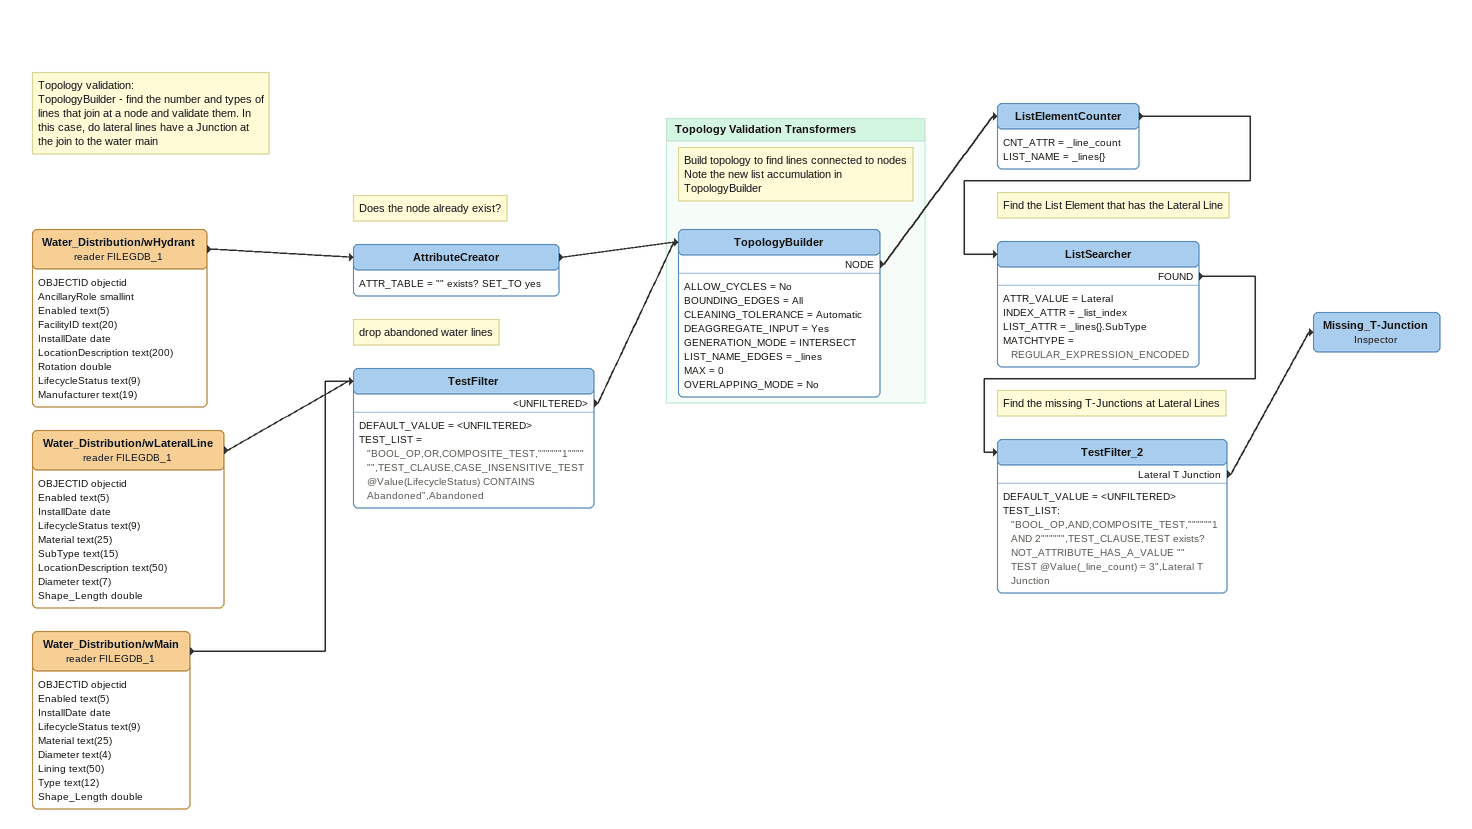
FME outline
Note: Topology validation: / TopologyBuilder - find the number and types of lines that join at a node and validate them. In this case, do lateral lines have a Junction at the join to the water main
Water_Distribution/wHydrant (reader FILEGDB_1)
    attributes: OBJECTID objectid, AncillaryRole smallint, Enabled text(5), FacilityID text(20), InstallDate date, LocationDescription text(200), Rotation double, LifecycleStatus text(9), Manufacturer text(19)
    -> AttributeCreator
Note: Does the node already exist?
AttributeCreator
    ATTR_TABLE = "" exists? SET_TO yes
    -> TopologyBuilder
Water_Distribution/wLateralLine (reader FILEGDB_1)
    attributes: OBJECTID objectid, Enabled text(5), InstallDate date, LifecycleStatus text(9), Material text(25), SubType text(15), LocationDescription text(50), Diameter text(7), Shape_Length double
    -> TestFilter
Water_Distribution/wMain (reader FILEGDB_1)
    attributes: OBJECTID objectid, Enabled text(5), InstallDate date, LifecycleStatus text(9), Material text(25), Diameter text(4), Lining text(50), Type text(12), Shape_Length double
    -> TestFilter
Note: drop abandoned water lines
TestFilter
    DEFAULT_VALUE = <UNFILTERED>
    TEST_LIST = "BOOL_OP,OR,COMPOSITE_TEST,""""""1"""""",TEST_CLAUSE,CASE_INSENSITIVE_TEST @Value(LifecycleStatus) CONTAINS Abandoned",Abandoned
    <UNFILTERED> -> TopologyBuilder
ListElementCounter
    CNT_ATTR = _line_count
    LIST_NAME = _lines{}
    -> ListSearcher
Note: Find the List Element that has the Lateral Line
ListSearcher
    ATTR_VALUE = Lateral
    INDEX_ATTR = _list_index
    LIST_ATTR = _lines{}.SubType
    MATCHTYPE = REGULAR_EXPRESSION_ENCODED
    FOUND -> TestFilter_2
Note: Find the missing T-Junctions at Lateral Lines
TestFilter_2
    DEFAULT_VALUE = <UNFILTERED>
    TEST_LIST:
      "BOOL_OP,AND,COMPOSITE_TEST,""""""1 AND 2"""""",TEST_CLAUSE,TEST exists? NOT_ATTRIBUTE_HAS_A_VALUE ""
      TEST @Value(_line_count) = 3",Lateral T Junction
    Lateral T Junction -> Missing_T-Junction
Missing_T-Junction: Inspector

Bookmark: Topology Validation Transformers
Note: Build topology to find lines connected to nodes / Note the new list accumulation in TopologyBuilder
TopologyBuilder
    ALLOW_CYCLES = No
    BOUNDING_EDGES = All
    CLEANING_TOLERANCE = Automatic
    DEAGGREGATE_INPUT = Yes
    GENERATION_MODE = INTERSECT
    LIST_NAME_EDGES = _lines
    MAX = 0
    OVERLAPPING_MODE = No
    NODE -> ListElementCounter
